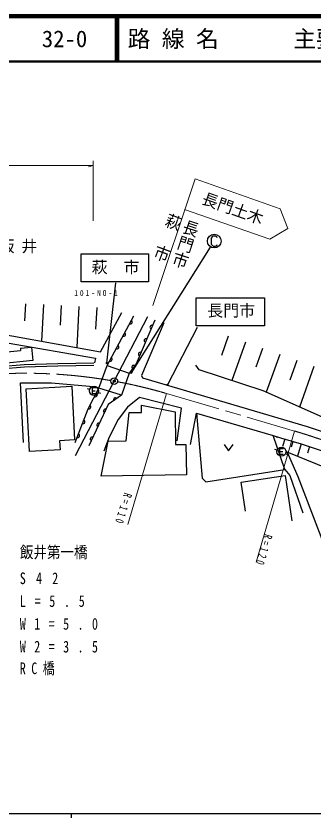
# Model space of a CAD drawing. Units: millimetres, scale not verified. Extents: x 40000 to 680000, y 20000 to 380000.
# Drawn here: x 155863 to 221272, y 204000 to 380000 of the extents above; entities that cross this region are included whole.
import ezdxf
from ezdxf.enums import TextEntityAlignment as Align

# ---------------------------------------------------------------- set-up
doc = ezdxf.new("R2010")
doc.units = ezdxf.units.MM
doc.header["$LTSCALE"] = 1000
doc.header["$PDMODE"] = 32
doc.header["$PDSIZE"] = 500
doc.linetypes.add('CHAIN', pattern=[18.5, 12, -1.5, 3.5, -1.5])
for name, color, linetype, lineweight in [('M-BGD', 7, 'Continuous', 25), ('M-BMK', 2, 'CHAIN', 13), ('M-BMK-HTXT', 7, 'Continuous', 13), ('M-BMK-SRVR', 3, 'Continuous', 25), ('M-STR-HTXT', 7, 'Continuous', 13), ('M-STR-STRC', 7, 'Continuous', 25), ('M-TTL', 2, 'Continuous', 140), ('M-TTL-BAND', 7, 'Continuous', 25), ('M-TTL-LINE', 7, 'Continuous', 50)]:
    doc.layers.add(name, color=color, linetype=linetype, lineweight=lineweight)
for name, color, linetype in [('M-OTRS', 6, 'Continuous'), ('M-STR-STR1', 1, 'Continuous'), ('M-TTL-TXT', 7, 'Continuous')]:
    doc.layers.add(name, color=color, linetype=linetype)
doc.styles.add('@ＭＳ ゴシック', font='')
doc.styles.add('ＭＳ ゴシック', font='')
doc.styles.get('@ＭＳ ゴシック').set_extended_font_data('@MS Gothic')
doc.styles.get('ＭＳ ゴシック').set_extended_font_data('MS Gothic')

msp = doc.modelspace()

# ---------------------------------------------------------------- linework, layer by layer
at = {"layer": 'M-BGD'}
for p, q in [((157954, 316860), (157758, 313101)), ((161862, 316656), (161443, 308634)), ((165770, 316452), (165548, 312189)), ((169678, 316248), (169207, 307218)), ((173586, 316044), (173337, 311278)), ((175837, 303272), (181731, 314208)), ((202457, 309749), (200944, 305499)), ((206220, 308409), (203224, 299997)), ((146923, 305602), (156868, 306611)), ((156818, 307111), (156868, 306611)), ((209982, 307069), (208499, 302907)), ((213744, 305729), (210786, 297424)), ((217506, 304390), (215977, 300097)), ((221268, 303050), (218111, 294186)), ((172026, 298028), (171547, 298172)), ((172583, 297740), (173263, 297740)), ((173918, 297386), (174386, 297208)), ((180697, 292964), (183430, 293009)), ((213123, 287668), (213044, 287400)), ((214856, 287155), (214368, 285517)), ((193162, 285969), (193272, 279321)), ((216650, 286621), (216276, 285364)), ((218445, 286086), (217642, 283390)), ((220318, 285489), (219842, 284084)), ((165540, 284766), (158828, 284413)), ((213178, 284696), (212701, 284844)), ((213733, 284399), (214413, 284399)), ((215041, 283980), (215496, 283771)), ((214950, 279157), (216433, 269176))]:
    msp.add_line(p, q, dxfattribs=at)
for points in [[(136118, 315040), (141197, 313067), (145143, 311606), (174402, 306271), (179116, 314967)], [(133424, 314384), (145039, 310020), (149104, 309100), (153901, 308285), (173286, 304905), (173083, 303910)], [(186308, 313217), (182203, 303686), (180736, 301630)], [(188337, 312651), (183382, 301091), (183618, 300572), (219802, 289879), (227985, 287225), (236906, 283613), (244994, 279632), (264026, 269050), (270766, 265193), (275221, 262513), (280898, 260301), (285026, 259785), (289450, 260080), (296113, 266213)], [(156818, 307111), (159229, 307356), (159528, 304402)], [(100924, 296338), (126410, 302450), (130296, 303350), (134559, 304224), (136067, 301245), (139683, 301670), (145905, 302467), (152247, 303068), (157662, 303542), (165040, 303757), (172908, 303907)], [(101041, 295852), (126523, 301963), (130403, 302861), (134285, 303658), (135779, 300708), (139747, 301174), (145961, 301970), (152290, 302570), (157691, 303042), (165050, 303257), (172918, 303407)], [(159528, 304402), (138153, 302232), (137974, 304004)], [(289267, 260783), (279828, 266293), (272252, 268129), (265107, 271472), (244904, 281918), (236296, 286146), (210118, 297720), (196073, 302358), (195363, 303403)], [(157499, 286436), (156853, 299517), (163677, 299492), (171958, 298795), (174072, 298298)], [(158828, 284413), (158102, 298212), (168109, 298738), (168729, 286954)], [(168850, 286370), (171681, 293824), (174072, 298298)], [(173383, 298380), (172583, 298380), (172583, 297180), (173383, 297180)], [(179045, 296781), (176116, 294721), (171823, 285662)], [(191217, 286745), (192165, 293971), (182996, 296275), (180354, 294152), (178321, 291442), (176289, 287603), (175114, 284532)], [(183430, 293009), (183387, 294575), (190767, 293131)], [(176070, 286700), (180046, 286766), (180697, 292964)], [(190767, 293131), (190886, 285931), (193162, 285969)], [(194152, 285977), (195507, 292842), (212288, 287913), (213958, 287422), (218475, 286113), (227147, 283177), (232883, 280693), (242255, 275823), (272511, 258253), (278157, 256086), (283486, 255453), (291164, 255589), (291275, 252797), (290101, 250313), (289017, 245300), (288701, 242228)], [(195507, 292842), (196704, 278570), (197517, 277802), (214877, 280512), (212288, 287913)], [(168729, 286954), (165434, 286780), (165540, 284766)], [(193272, 279321), (174565, 279011), (176070, 286700)], [(201541, 285929), (202541, 284569), (203541, 285929)], [(214533, 285039), (213733, 285039), (213733, 283839), (214533, 283839)], [(282083, 242815), (281180, 245480), (279328, 249003), (275083, 251578), (271379, 254649), (269110, 256040), (266245, 257709), (262688, 259780), (259131, 261851), (240503, 272698), (230657, 278028), (215419, 284306), (217746, 278966), (225026, 259849), (226482, 257633), (228191, 256873)], [(214877, 280512), (216006, 279157), (218852, 270937)], [(206212, 271337), (205264, 277718), (214950, 279157)]]:
    msp.add_lwpolyline(points, dxfattribs=at)
msp.add_lwpolyline([(175837, 303272), (180736, 301630), (179045, 296781), (174072, 298298)], close=True, dxfattribs=at)
for centre in [(172983, 297740), (214133, 284399)]:
    msp.add_circle(centre, 1000, dxfattribs=at)
for centre, start, end in [((180994, 312841), 241.67919, 61.67919), ((185670, 311736), 66.69878, 246.69878), ((179521, 310107), 241.67919, 61.67919), ((184394, 308773), 66.69878, 246.69878), ((178048, 307373), 241.67919, 61.67919), ((176574, 304639), 241.67919, 61.67919), ((183118, 305811), 66.69878, 246.69878), ((181673, 302943), 54.49185, 234.49185), ((173303, 296860), 241.87841, 61.87841), ((177654, 295803), 35.12184, 215.12184), ((171869, 294177), 241.87841, 61.87841), ((175465, 293346), 64.64099, 244.64099), ((170587, 290943), 249.20588, 69.20588), ((174008, 290273), 64.64099, 244.64099), ((169429, 287894), 249.20588, 69.20588), ((172551, 287199), 64.64099, 244.64099)]:
    msp.add_arc(centre, 400, start, end, dxfattribs=at)
at = {"layer": 'M-BMK'}
msp.add_line((188876, 297164), (216988, 288923), dxfattribs=at)
for centre, radius, start, end in [((157934, 191605), 110000, 80.19046, 101.28265), ((157934, 191605), 110000, 73.66269, 79.40916), ((183232, 173769), 120000, 60.01482, 73.66266)]:
    msp.add_arc(centre, radius, start, end, dxfattribs=at)
at = {"layer": 'M-BMK-HTXT'}
msp.add_lwpolyline([(185886, 316446), (195156, 344239), (213884, 337691), (215548, 333360), (211548, 331008), (192820, 337557)], dxfattribs=at)
at = {"layer": 'M-BMK-SRVR'}
msp.add_lwpolyline([(168944, 283537), (177413, 299866), (184777, 314065)], dxfattribs=at)
for radius in [750, 30]:
    msp.add_circle((177413, 299866), radius, dxfattribs=at)
for start, end in [(82.40408, 82.40414), (79.79974, 79.7998)]:
    msp.add_arc((157934, 191605), 110000, start, end, dxfattribs=at)
at = {"layer": 'M-OTRS'}
msp.add_point((177414, 299866), dxfattribs=at)
at = {"layer": 'M-STR-HTXT'}
for p, q in [((89480, 347185), (172793, 347185)), ((172793, 347185), (171793, 346905)), ((172793, 348185), (172793, 335042)), ((180437, 268375), (188876, 297163)), ((208549, 260135), (216988, 288923))]:
    msp.add_line(p, q, dxfattribs=at)
at = {"layer": 'M-STR-STRC'}
for p, q in [((198496, 329281), (181141, 301706)), ((175806, 303828), (177752, 321442)), ((195603, 311607), (189099, 299062))]:
    msp.add_line(p, q, dxfattribs=at)
msp.add_lwpolyline([(200039, 331326), (199919, 331506), (199679, 331686), (199139, 331686), (198899, 331506), (198719, 331266), (198719, 329946), (198899, 329706), (199139, 329526), (199679, 329526), (199919, 329646), (200039, 329826)], dxfattribs=at)
for points in [[(184954, 321641), (170126, 321641), (170126, 327840), (184954, 327840)], [(210421, 312006), (195425, 312006), (195425, 318122), (210421, 318122)]]:
    msp.add_lwpolyline(points, close=True, dxfattribs=at)
for centre, radius in [((199379, 330606), 1500), ((175806, 303828), 150), ((175806, 303828), 90), ((175806, 303828), 30), ((181141, 301706), 150), ((181141, 301706), 90), ((181141, 301706), 30), ((189099, 299062), 150), ((189099, 299062), 90), ((189099, 299062), 30)]:
    msp.add_circle(centre, radius, dxfattribs=at)
at = {"layer": 'M-TTL'}
msp.add_line((680000, 380000), (40000, 380000), dxfattribs=at)
at = {"layer": 'M-TTL-BAND'}
for p, q in [((40000, 205000), (579000, 205000)), ((168000, 205000), (168000, 204000))]:
    msp.add_line(p, q, dxfattribs=at)
at = {"layer": 'M-TTL-LINE'}
for p, q in [((177750, 380000), (177750, 370000)), ((178250, 380000), (178250, 370000)), ((40000, 370000), (680000, 370000))]:
    msp.add_line(p, q, dxfattribs=at)

# ---------------------------------------------------------------- texts
at = {"layer": 'M-BMK-HTXT', "style": 'ＭＳ ゴシック'}
msp.add_text('長門土木', height=2566, rotation=340.3, dxfattribs=at).set_placement((196201, 338198), align=Align.BOTTOM_LEFT)
at = {"layer": 'M-BMK-HTXT', "style": '@ＭＳ ゴシック', "width": 1.05}
for s, rotation, p in [('萩\u3000市', 249.7, (189142, 337216)), ('長門市', 252, (192837, 335808))]:
    msp.add_text(s, height=2566, rotation=rotation, dxfattribs=at).set_placement(p, align=Align.BOTTOM_LEFT)
at = {"layer": 'M-STR-HTXT', "insert": (152017, 327895), "char_height": 2566, "attachment_point": 7, "style": 'ＭＳ ゴシック'}
msp.add_mtext('\\T1.43;飯井', dxfattribs=at)
at = {"layer": 'M-STR-HTXT', "char_height": 1833, "attachment_point": 7, "style": 'ＭＳ ゴシック'}
for s, insert, rotation in [('\\T1.61;\\W0.7;R=110', (179601, 275521), 252.8), ('\\T1.61;\\W0.7;R=120', (210401, 266440), 253.7)]:
    msp.add_mtext(s, dxfattribs=dict(at, insert=insert, rotation=rotation))
at = {"layer": 'M-STR-STR1', "style": 'ＭＳ ゴシック', "width": 0.85}
msp.add_text('飯井第一橋', height=2566, dxfattribs=at).set_placement((156696, 260278), align=Align.BOTTOM_LEFT)
at = {"layer": 'M-STR-STR1', "char_height": 2566, "attachment_point": 7, "style": 'ＭＳ ゴシック'}
for s, insert in [('\\T2.72;\\W0.75;S42', (156696, 255279)), ('\\T2.47;\\W0.75;L=5.5', (156696, 250279)), ('\\T2.42;\\W0.75;W1=5.0', (156696, 245278)), ('\\T2.42;\\W0.75;W2=3.5', (156696, 240279)), ('\\T1.92;\\W0.75;RC橋', (156696, 235279))]:
    msp.add_mtext(s, dxfattribs=dict(at, insert=insert))
at = {"layer": 'M-STR-STRC', "style": 'ＭＳ ゴシック'}
for s, p in [('萩\u3000市', (172465, 322837)), ('長門市', (197848, 313302))]:
    msp.add_text(s, height=2566, dxfattribs=at).set_placement(p, align=Align.BOTTOM_LEFT)
at = {"layer": 'M-STR-STRC', "insert": (168640, 318517), "char_height": 1320, "attachment_point": 7, "style": 'ＭＳ ゴシック'}
msp.add_mtext('\\T1.55;\\W0.75;101-NO-1', dxfattribs=at)
at = {"layer": 'M-TTL-TXT', "style": 'ＭＳ ゴシック'}
for s, p in [('32-0', (161521, 375000)), ('路 線 名', (180380, 375000)), ('主要地方道萩三隅線', (216734, 375000))]:
    msp.add_text(s, height=3666, dxfattribs=at).set_placement(p, align=Align.MIDDLE_LEFT)

doc.saveas('drawing.dxf')
